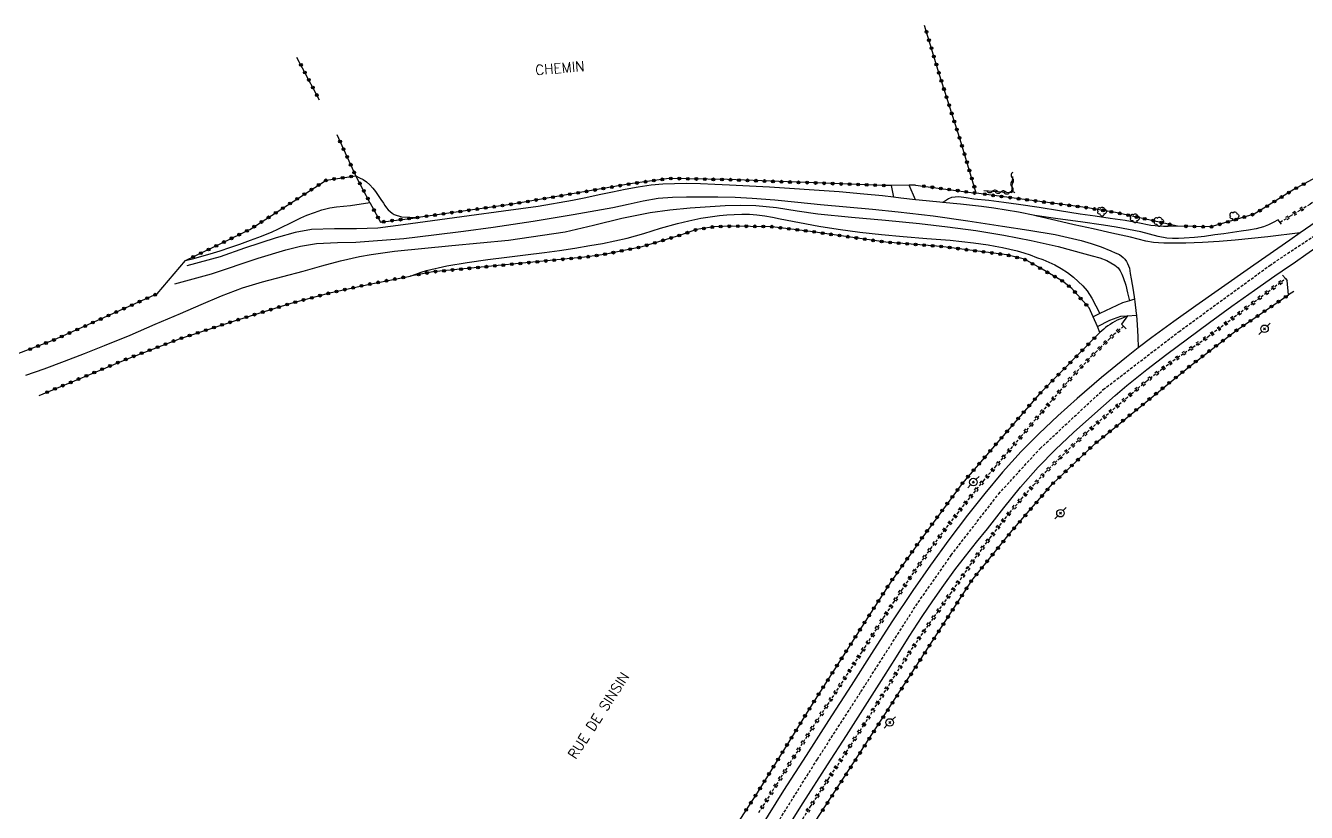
# Model space of a CAD drawing. Header units: millimetres. Extents: x 215000 to 216002, y 109000 to 110000.
# Drawn here: x 215558 to 215783.4, y 109308.3 to 109446.8 of the extents above; entities that cross this region are included whole.
import ezdxf

# ---------------------------------------------------------------- set-up
doc = ezdxf.new("R2010")
doc.units = ezdxf.units.MM
doc.linetypes.add('DASHED', pattern=[0.75, 0.5, -0.25])
doc.layers.get('0').update_dxf_attribs({"linetype": 'CONTINUOUS'})
for name, color, linetype in [('W0001', 6, 'DASHED'), ('W0008', 7, 'CONTINUOUS'), ('W0017', 7, 'CONTINUOUS'), ('W0071', 7, 'CONTINUOUS'), ('W0120', 7, 'CONTINUOUS'), ('W0211', 2, 'CONTINUOUS'), ('W0214', 2, 'CONTINUOUS'), ('W0220', 5, 'DASHED'), ('W0300', 7, 'CONTINUOUS'), ('W0310', 3, 'CONTINUOUS'), ('W0322', 7, 'CONTINUOUS'), ('W0323', 7, 'CONTINUOUS'), ('W0330', 7, 'CONTINUOUS'), ('W0473', 7, 'CONTINUOUS'), ('W0989', 7, 'CONTINUOUS')]:
    doc.layers.add(name, color=color, linetype=linetype)
doc.styles.get("Standard").update_dxf_attribs({"font": 'romans.shx', "width": 0.85})

# ---------------------------------------------------------------- blocks, each defined once
blk = doc.blocks.new('T473')
for p, q in [((-0.166667, 0.166667), (0.166667, -0.166667)), ((-0.166667, -0.166667), (0.166667, 0.166667)), ((0.500001, 0.500001), (1.000002, 1.000002)), ((-1.000002, -1.000002), (-0.500001, -0.500001))]:
    blk.add_line(p, q)
blk.add_ellipse((0, 0), major_axis=(0.471405, 0.471405), ratio=1, start_param=5.4977871438, end_param=11.780972451)
blk = doc.blocks.new('T300')
for p, q in [((-0.8, 0.51), (-0.86, 0.34)), ((-0.86, 0.34), (-0.86, 0.17)), ((-0.86, 0.17), (-0.74, 0.06)), ((-0.69, 0.63), (-0.8, 0.51)), ((-0.8, -0.06), (-0.74, 0.06)), ((-0.74, 0.06), (-0.69, 0.11)), ((-0.57, 0.69), (-0.69, 0.63)), ((-0.46, 0.69), (-0.57, 0.69)), ((-0.29, 0.63), (-0.46, 0.69)), ((-0.29, 0.63), (-0.17, 0.74)), ((-0.23, 0.57), (-0.29, 0.63)), ((-0.17, 0.74), (-0.06, 0.8)), ((-0.06, 0.8), (0.06, 0.8)), ((0.06, 0.8), (0.23, 0.74)), ((0.23, 0.74), (0.34, 0.63)), ((0.34, 0.63), (0.4, 0.51)), ((0.46, 0.46), (0.34, 0.46)), ((0.4, 0.51), (0.4, 0.46)), ((0.57, 0.4), (0.46, 0.46)), ((0.57, 0.4), (0.69, 0.29)), ((0.69, 0.29), (0.74, 0.17)), ((0.74, 0.06), (0.69, -0.17)), ((0.74, 0.17), (0.74, 0.06)), ((-0.8, -0.17), (-0.8, -0.06)), ((-0.8, -0.23), (-0.8, -0.17)), ((-0.74, -0.34), (-0.8, -0.23)), ((-0.69, -0.4), (-0.74, -0.34)), ((-0.51, -0.46), (-0.69, -0.4)), ((-0.4, -0.46), (-0.51, -0.46)), ((-0.4, -0.46), (-0.34, -0.46)), ((-0.34, -0.46), (-0.34, -0.4)), ((-0.34, -0.51), (-0.34, -0.46)), ((-0.29, -0.63), (-0.34, -0.51)), ((-0.17, -0.74), (-0.29, -0.63)), ((-0.06, -0.8), (-0.17, -0.74)), ((0.06, -0.8), (-0.06, -0.8)), ((0.17, -0.74), (0.06, -0.8)), ((0.23, -0.69), (0.17, -0.74)), ((0.29, -0.46), (0.23, -0.46)), ((0.29, -0.63), (0.23, -0.69)), ((0.46, -0.4), (0.29, -0.46)), ((0.34, -0.51), (0.29, -0.63)), ((0.34, -0.51), (0.34, -0.46)), ((0.57, -0.34), (0.46, -0.4)), ((0.63, -0.29), (0.57, -0.34)), ((0.69, -0.17), (0.63, -0.29))]:
    blk.add_line(p, q)
blk = doc.blocks.new('t220o')
at = {"color": 0, "linetype": 'Continuous'}
for p, q in [((-0.25, 0.25), (0.25, 0.25)), ((-0.25, -0.25), (0.25, -0.25))]:
    blk.add_line(p, q, dxfattribs=at)
blk = doc.blocks.new('t323o')
at = {"color": 0, "linetype": 'Continuous'}
for radius in [0.25, 0.15]:
    blk.add_circle((0, 0), radius, dxfattribs=at)
blk = doc.blocks.new('t310o')
at = {"color": 0, "linetype": 'Continuous'}
for centre, start, end in [((-0.5, 0.38), 216.8699, 323.1304), ((0.5, -0.37), 36.8699, 143.1303)]:
    blk.add_arc(centre, 0.625, start, end, dxfattribs=at)
blk = doc.blocks.new('t322o')
at = {"color": 0, "linetype": 'Continuous'}
for radius in [0.25, 0.15]:
    blk.add_circle((0, 0), radius, dxfattribs=at)

msp = doc.modelspace()

# ---------------------------------------------------------------- linework, layer by layer
at = {"layer": 'W0001'}
msp.add_lwpolyline([(215547.25, 109171), (215558.69, 109178.06), (215574.67, 109188.82), (215596.52, 109204.02), (215618.2, 109219.64), (215630.77, 109229.58), (215641.14, 109239.19), (215649.73, 109248.51), (215659.7, 109260.96), (215674.02, 109281.31), (215686.29, 109300.09), (215697.32, 109317.67), (215704.96, 109329.51), (215714.62, 109344.63), (215720.85, 109353.56), (215729.19, 109364.32), (215736.49, 109372.33), (215747.62, 109382.7), (215760.9, 109392.89), (215776.92, 109404.57), (215795.37, 109416.87)], dxfattribs=at)
at = {"layer": 'W0008'}
for points in [[(215786.76, 109413.39), (215782.28, 109410.3), (215780.43, 109409.03), (215774.13, 109404.63), (215767.85, 109400.21), (215763.92, 109397.46), (215760.01, 109394.71), (215756.16, 109391.88), (215753.79, 109390.04), (215751.68, 109388.41), (215747.3, 109384.82), (215743.01, 109381.12), (215739.64, 109378.1), (215736.34, 109375.01), (215733.15, 109371.8), (215729.89, 109368.18), (215726.77, 109364.43), (215723.73, 109360.61), (215720.43, 109356.26), (215717.24, 109351.83), (215714.12, 109347.35), (215710.43, 109341.83), (215706.85, 109336.24), (215703.27, 109330.64), (215699.29, 109324.49), (215695.32, 109318.33), (215691.36, 109312.16), (215687.27, 109305.67)], [(215690.57, 109303.23), (215694.83, 109309.97), (215699.1, 109316.7), (215702.41, 109321.84), (215705.73, 109326.98), (215709.03, 109332.13), (215711.25, 109335.69), (215713.47, 109339.26), (215715.76, 109342.78), (215717.63, 109345.54), (215719.55, 109348.28), (215721.51, 109350.98), (215723.39, 109353.42), (215725.3, 109355.83), (215727.23, 109358.22), (215730.14, 109361.89), (215733.08, 109365.53), (215736.17, 109369.04), (215739.22, 109372.14), (215742.4, 109375.13), (215745.63, 109378.06), (215747.66, 109379.87), (215749.7, 109381.66), (215751.77, 109383.41), (215755.27, 109386.22), (215758.83, 109388.95), (215762.42, 109391.64), (215766.32, 109394.54), (215770.26, 109397.39), (215774.21, 109400.21), (215777.81, 109402.73), (215779.1, 109403.62), (215781.43, 109405.22), (215783.27, 109406.48), (215785.05, 109407.69)]]:
    msp.add_lwpolyline(points, dxfattribs=at)
at = {"layer": 'W0017'}
for points in [[(215710.27, 109418.63), (215710.68, 109416.57)], [(215714.56, 109416.13), (215713.44, 109418.69)], [(215753.12, 109398.62), (215752.23, 109398.33), (215751.03, 109397.95), (215747.01, 109396.08), (215745.82, 109395.53)], [(215746.58, 109393.79), (215748.8, 109394.95), (215750.74, 109395.63), (215751.88, 109395.7), (215753.45, 109395.8)]]:
    msp.add_lwpolyline(points, dxfattribs=at)
at = {"layer": 'W0071'}
for points in [[(215782.28, 109410.3), (215780.38, 109410.06), (215778.47, 109409.83), (215776.57, 109409.6), (215773.72, 109409.3), (215770.86, 109409.03), (215768, 109408.8), (215765.08, 109408.61), (215762.15, 109408.48), (215759.22, 109408.46), (215758.29, 109408.48), (215757.37, 109408.51), (215756.45, 109408.58), (215755.1, 109408.83), (215753.77, 109409.18), (215752.43, 109409.52), (215749.13, 109410.26), (215745.82, 109410.99), (215742.51, 109411.71), (215739.25, 109412.48), (215735.98, 109413.26), (215735.56, 109413.35), (215732.7, 109413.94), (215730.53, 109414.3), (215728.36, 109414.62), (215726.17, 109414.91), (215722.52, 109415.34), (215719.32, 109415.65), (215718.87, 109415.69), (215715.21, 109416.06), (215714.56, 109416.13), (215711.98, 109416.42), (215710.68, 109416.57), (215708.74, 109416.79), (215705.51, 109417.12), (215701.14, 109417.5), (215696.77, 109417.82), (215692.4, 109418.12), (215688.87, 109418.34), (215685.35, 109418.53), (215681.82, 109418.7), (215679.28, 109418.82), (215676.73, 109418.93), (215674.19, 109418.96), (215672.14, 109418.93), (215670.09, 109418.85), (215668.05, 109418.69), (215665.77, 109418.35), (215663.5, 109417.91), (215661.23, 109417.44), (215658.89, 109416.96), (215656.55, 109416.45), (215654.21, 109415.97), (215648.17, 109414.95), (215642.1, 109414.09), (215636.03, 109413.27), (215632.15, 109412.74), (215628.28, 109412.22), (215624.4, 109411.71)], [(215624.55, 109409.28), (215629.79, 109409.95), (215635.02, 109410.61), (215640.24, 109411.32), (215647.29, 109412.37), (215654.33, 109413.51), (215661.34, 109414.78), (215663.99, 109415.35), (215666.64, 109415.95), (215669.3, 109416.39), (215671.79, 109416.58), (215674.29, 109416.65), (215676.79, 109416.66), (215679.8, 109416.64), (215682.82, 109416.55), (215685.83, 109416.4), (215689.85, 109416.1), (215693.86, 109415.7), (215697.87, 109415.29), (215702.42, 109414.89), (215706.98, 109414.48), (215711.53, 109414.01), (215717.67, 109413.27), (215723.8, 109412.43), (215729.91, 109411.49), (215734.55, 109410.79), (215739.18, 109410.03), (215743.73, 109408.94), (215745.5, 109408.41), (215747.25, 109407.82), (215748.96, 109407.13), (215749.73, 109406.8), (215750.5, 109406.46), (215751.15, 109405.98), (215751.44, 109405.65), (215751.69, 109405.28), (215751.91, 109404.9), (215752.22, 109404.05), (215752.38, 109403.13), (215752.52, 109402.22), (215752.89, 109400.2), (215753.12, 109398.62), (215753.19, 109398.17), (215753.43, 109396.13), (215753.45, 109395.8), (215753.59, 109394.11), (215753.69, 109392.07), (215753.79, 109390.04)], [(215624.4, 109411.71), (215619.96, 109411.1), (215616.18, 109411), (215612.33, 109411.01), (215608.28, 109410.9), (215605.39, 109410.35), (215602.08, 109409.43), (215596.49, 109407.59), (215592.19, 109406.1), (215586.36, 109404.47)], [(215616.11, 109408.66), (215624.55, 109409.28)], [(215584.21, 109401.3), (215590.67, 109403.07), (215598.92, 109405.83), (215603.75, 109407.33), (215606.36, 109407.97), (215609.16, 109408.43), (215612.87, 109408.61), (215616.11, 109408.66)]]:
    msp.add_lwpolyline(points, dxfattribs=at)
at = {"layer": 'W0120'}
for points in [[(215778.97, 109411.8), (215778.73, 109412.12), (215778.39, 109412.56)], [(215779.16, 109402.87), (215779.69, 109402.24), (215779.98, 109401.88)], [(215751.66, 109393.43), (215751.18, 109393.88), (215750.85, 109394.2)]]:
    msp.add_lwpolyline(points, dxfattribs=at)
at = {"layer": 'W0211'}
for points in [[(215760.69, 109411.49), (215759.87, 109411.45), (215759.05, 109411.41), (215758.24, 109411.4), (215755.98, 109411.61), (215753.73, 109412.03), (215751.49, 109412.45), (215748.84, 109412.84), (215746.18, 109413.21), (215743.53, 109413.6), (215739.93, 109414.17), (215736.33, 109414.75), (215732.73, 109415.28), (215730.11, 109415.63), (215727.48, 109415.96), (215724.85, 109416.22), (215723.52, 109416.43), (215722.18, 109416.62), (215720.92, 109416.49), (215720.38, 109416.26), (215719.85, 109415.95), (215719.32, 109415.65)], [(215586.12, 109405.41), (215587.57, 109405.8), (215589.01, 109406.19), (215590.45, 109406.6), (215592.19, 109407.15), (215593.93, 109407.72), (215595.65, 109408.32), (215597.57, 109408.99), (215599.47, 109409.7), (215601.35, 109410.48), (215602.33, 109410.94), (215603.31, 109411.42), (215604.29, 109411.9), (215605.35, 109412.41), (215606.41, 109412.92), (215607.49, 109413.38), (215608.8, 109413.9), (215610.12, 109414.36), (215611.48, 109414.71), (215612.68, 109414.89), (215613.91, 109414.99), (215615.14, 109415.09), (215618.56, 109415.63)], [(215625.67, 109402.7), (215626.62, 109403.02), (215627.57, 109403.35), (215628.52, 109403.65), (215632.08, 109404.49), (215635.7, 109405.07), (215639.34, 109405.58), (215642.64, 109406.02), (215645.95, 109406.4), (215649.26, 109406.82), (215651.94, 109407.2), (215654.61, 109407.59), (215657.28, 109408.04), (215659.47, 109408.44), (215661.65, 109408.87), (215663.82, 109409.35), (215666.78, 109410.18), (215669.71, 109411.11), (215672.67, 109411.94), (215674.71, 109412.42), (215676.77, 109412.86), (215678.83, 109413.2), (215680.11, 109413.35), (215681.4, 109413.46), (215682.68, 109413.53), (215684.01, 109413.57), (215685.35, 109413.56), (215686.68, 109413.48), (215688.05, 109413.3), (215689.41, 109413.04), (215690.77, 109412.77), (215694.18, 109412.14), (215697.58, 109411.49), (215700.99, 109410.92), (215704.79, 109410.42), (215708.61, 109410.01), (215712.43, 109409.63), (215716.56, 109409.29), (215720.69, 109408.99), (215724.81, 109408.54), (215726.07, 109408.36), (215727.34, 109408.16), (215728.6, 109407.94), (215729.9, 109407.7), (215731.2, 109407.44), (215732.48, 109407.13), (215733.63, 109406.78), (215734.76, 109406.4), (215735.88, 109405.98), (215736.96, 109405.58), (215738.03, 109405.16), (215739.07, 109404.67), (215740.22, 109404.03), (215741.33, 109403.31), (215742.38, 109402.51), (215743.23, 109401.76), (215744.04, 109400.95), (215744.77, 109400.1), (215745.6, 109398.82), (215746.3, 109397.45), (215747.01, 109396.08)], [(215780.23, 109399.37), (215779.98, 109401.88)], [(215751.88, 109395.7), (215750.98, 109395.3), (215750.08, 109394.91), (215749.22, 109394.45), (215748.82, 109394.19), (215748.43, 109393.92), (215748.04, 109393.63), (215747.7, 109393.35), (215747.37, 109393.05), (215747.04, 109392.75)]]:
    msp.add_lwpolyline(points, dxfattribs=at)
at = {"layer": 'W0214'}
for points in [[(215616.08, 109420.32), (215616.73, 109419.99), (215617.38, 109419.66), (215617.99, 109419.27), (215618.55, 109418.76), (215619.06, 109418.17), (215619.54, 109417.57), (215620.03, 109416.89), (215620.48, 109416.19), (215620.95, 109415.49), (215621.21, 109415.1), (215621.48, 109414.72), (215621.78, 109414.36), (215622.11, 109414.05), (215622.45, 109413.76), (215622.82, 109413.51), (215624.12, 109413.1), (215625.59, 109413.05), (215627.05, 109413.01)], [(215622.91, 109407.05), (215632.95, 109408.04), (215642.98, 109409.03), (215652.93, 109410.5), (215657.91, 109411.62), (215662.87, 109412.87), (215667.87, 109413.88), (215671.37, 109414.35), (215674.9, 109414.7), (215678.43, 109414.95), (215681.11, 109415.08), (215683.79, 109415.15), (215686.47, 109415.1), (215690.11, 109414.74), (215693.73, 109414.17), (215697.36, 109413.64), (215703.32, 109413.04), (215709.29, 109412.54), (215715.26, 109411.95), (215720.22, 109411.36), (215725.18, 109410.7), (215730.12, 109409.9), (215734.91, 109408.96), (215739.68, 109407.89), (215744.39, 109406.61), (215745.69, 109406.26), (215746.99, 109405.9), (215748.22, 109405.4), (215748.94, 109405.04), (215749.63, 109404.63), (215750.22, 109404.12), (215750.58, 109403.6), (215750.87, 109403.01), (215751.14, 109402.42), (215751.59, 109401.09), (215751.91, 109399.71), (215752.23, 109398.33)], [(215778.39, 109412.56), (215777.54, 109412.14), (215776.68, 109411.71), (215775.8, 109411.35), (215774.52, 109411), (215773.2, 109410.77), (215771.88, 109410.57), (215770.35, 109410.33), (215768.81, 109410.12), (215767.27, 109409.93), (215765.46, 109409.68), (215763.66, 109409.46), (215761.85, 109409.34), (215760.84, 109409.31), (215759.83, 109409.32), (215758.83, 109409.38), (215757.29, 109409.66), (215755.77, 109410.08), (215754.24, 109410.48), (215752.06, 109410.9), (215749.87, 109411.27), (215747.67, 109411.63), (215743.64, 109412.24), (215739.6, 109412.79), (215735.56, 109413.35)], [(215558, 109385.27), (215561.23, 109386.39), (215564.8, 109387.71), (215568.35, 109389.06), (215571.88, 109390.45), (215576.35, 109392.29), (215580.78, 109394.2), (215585.23, 109396.09), (215588.85, 109397.66), (215592.47, 109399.21), (215596.15, 109400.61), (215599.66, 109401.69), (215603.22, 109402.64), (215606.79, 109403.56), (215610.1, 109404.48), (215613.41, 109405.38), (215616.75, 109406.13), (215618.8, 109406.47), (215620.86, 109406.76), (215622.91, 109407.05)], [(215751.88, 109395.7), (215750.85, 109394.2)]]:
    msp.add_lwpolyline(points, dxfattribs=at)
at = {"layer": 'W0220'}
for points in [[(215791.17, 109419.92), (215788.77, 109418.38), (215786.37, 109416.83), (215783.96, 109415.31), (215782.22, 109414.24), (215780.47, 109413.18), (215778.73, 109412.12)], [(215693.52, 109305.26), (215696.12, 109309.33), (215699.23, 109314.12), (215702.37, 109318.89), (215705.49, 109323.68), (215708.28, 109328.11), (215711.04, 109332.56), (215713.89, 109336.96), (215716.13, 109340.25), (215718.43, 109343.51), (215720.72, 109346.77), (215722.47, 109349.29), (215724.22, 109351.81), (215726, 109354.3), (215727.68, 109356.57), (215729.39, 109358.82), (215731.15, 109361.03), (215733.22, 109363.48), (215735.35, 109365.88), (215737.54, 109368.23), (215739.9, 109370.61), (215742.32, 109372.94), (215744.79, 109375.22), (215746.45, 109376.72), (215748.14, 109378.19), (215749.84, 109379.65), (215752.54, 109381.96), (215755.27, 109384.24), (215758.06, 109386.44), (215760.69, 109388.34), (215763.36, 109390.17), (215766.02, 109392.02), (215768.35, 109393.75), (215770.67, 109395.49), (215772.98, 109397.24), (215779.69, 109402.24)], [(215751.18, 109393.88), (215750.37, 109393.16), (215749.56, 109392.45), (215748.76, 109391.72), (215747.93, 109390.91), (215747.11, 109390.1), (215746.29, 109389.27), (215745.05, 109388.04), (215743.83, 109386.8), (215742.63, 109385.54), (215741.24, 109383.98), (215739.89, 109382.38), (215738.54, 109380.79), (215736.71, 109378.66), (215734.9, 109376.52), (215733.08, 109374.39), (215730.9, 109371.84), (215728.72, 109369.28), (215726.57, 109366.71), (215725.07, 109364.88), (215723.59, 109363.05), (215722.13, 109361.21), (215719.73, 109358.1), (215717.38, 109354.95), (215715.08, 109351.76), (215713.64, 109349.67), (215712.22, 109347.57), (215710.82, 109345.46), (215708.9, 109342.51), (215707.02, 109339.54), (215705.12, 109336.57), (215702.17, 109332.03), (215699.21, 109327.49), (215696.27, 109322.94), (215693.12, 109318.01), (215690, 109313.06), (215686.88, 109308.11)]]:
    msp.add_lwpolyline(points, dxfattribs=at)
at = {"layer": 'W0310'}
msp.add_lwpolyline([(215731.64, 109420.19), (215731.47, 109417.32), (215726.6, 109417.7)], dxfattribs=at)
at = {"layer": 'W0322'}
for points in [[(215798.22, 109426.9), (215793.74, 109424.71), (215789.33, 109422.36), (215781.14, 109417.92), (215774.2, 109413.6), (215766.54, 109411.34), (215760.69, 109411.49)], [(215618.56, 109415.63), (215620.41, 109412.19), (215627.05, 109413.01)], [(215560.37, 109381.67), (215575.9, 109388.15), (215585.06, 109391.65), (215594.58, 109394.76), (215604.71, 109397.9), (215611.75, 109399.78), (215618.77, 109401.34), (215625.67, 109402.7)], [(215663.77, 109257.84), (215668.36, 109263.73), (215674.6, 109272.27), (215681, 109282.22), (215691.94, 109299.01), (215702.93, 109315.84), (215713.96, 109332.86), (215724.47, 109349.14), (215731.61, 109357.91), (215738.68, 109366.12), (215746.14, 109373.19), (215762.78, 109386.8), (215770.99, 109393.1), (215780.23, 109399.37)], [(215747.04, 109392.75), (215736.41, 109381.98), (215728.15, 109372.42), (215722.79, 109366.18), (215715.84, 109356.79), (215710.35, 109349.08), (215706.66, 109343.36), (215696.41, 109327.32), (215686.74, 109311.75), (215680.06, 109301.54), (215676.79, 109296.53), (215669.34, 109284.79)]]:
    msp.add_lwpolyline(points, dxfattribs=at)
at = {"layer": 'W0323'}
for points in [[(215714.57, 109418.71), (215725.28, 109417.28), (215722.41, 109426.74), (215718.74, 109438.27), (215716.17, 109446.77)], [(215609.7, 109433.66), (215605.71, 109441.17)], [(215586.12, 109405.41), (215597.43, 109410.88), (215610.89, 109419.58), (215616.08, 109420.32), (215612.77, 109427.53)], [(215618.56, 109415.63), (215616.08, 109420.32)], [(215709.24, 109418.62), (215692.06, 109419.25), (215681.49, 109419.66), (215671.18, 109419.88), (215664.34, 109418.9), (215643.31, 109415.31), (215627.05, 109413.01)], [(215760.69, 109411.49), (215749.79, 109413.88), (215744.48, 109414.75), (215725.28, 109417.28)], [(215745.15, 109397.07), (215742.08, 109400.5), (215740.46, 109401.79), (215736.57, 109404.05), (215733.73, 109405.64), (215730.65, 109406.42), (215719.05, 109407.9), (215709.37, 109408.65), (215696.07, 109410.55), (215689.34, 109411.37), (215685.55, 109411.44), (215682.41, 109411.47), (215679.09, 109411.36), (215676.02, 109410.86), (215673.06, 109409.85), (215666.41, 109407.83), (215659.87, 109406.51), (215656.3, 109406), (215629.63, 109403.42), (215625.67, 109402.7)], [(215581.15, 109399.59), (215562.9, 109391.42), (215555.97, 109388.75)], [(215781.15, 109400), (215780.23, 109399.37)]]:
    msp.add_lwpolyline(points, dxfattribs=at)
at = {"layer": 'W0330'}
for points in [[(215714.57, 109418.71), (215713.44, 109418.69), (215710.27, 109418.63), (215709.24, 109418.62)], [(215581.15, 109399.59), (215586.12, 109405.41)], [(215747.04, 109392.75), (215746.58, 109393.79), (215745.82, 109395.53), (215745.15, 109397.07)]]:
    msp.add_lwpolyline(points, dxfattribs=at)

# ---------------------------------------------------------------- block references
at = {"layer": 'W0220'}
for p, rotation in [((215781.29, 109413.68), 211.2234904892313), ((215782.57, 109414.46), 211.5891264359213), ((215780.01, 109412.9), 211.2234904892313), ((215777.6, 109400.68), 36.71913766006764), ((215778.8, 109401.58), 36.71913766006764), ((215773.99, 109397.99), 36.71913766006764), ((215775.19, 109398.89), 36.71913766006764), ((215776.39, 109399.78), 36.71913766006764), ((215771.59, 109396.19), 37.00412578202427), ((215772.79, 109397.09), 37.00412578202427), ((215767.99, 109393.48), 36.45128415279255), ((215769.19, 109394.38), 36.98835877169505), ((215770.39, 109395.28), 36.98835877169505), ((215748.03, 109391.02), 223.915114910439), ((215749.12, 109392.05), 222.3770272609453), ((215750.24, 109393.05), 221.4446624893705), ((215764.34, 109390.85), 34.99057073650405), ((215765.57, 109391.71), 34.99057073650405), ((215766.79, 109392.59), 36.45128415279255), ((215745.91, 109388.9), 224.953569070348), ((215746.97, 109389.96), 225.2098737118659), ((215761.87, 109389.15), 34.38188154551634), ((215763.11, 109389.99), 34.38188154551634), ((215743.8, 109386.77), 226.4402230801245), ((215744.85, 109387.83), 225.3250130915883), ((215758.2, 109386.54), 35.79698881661611), ((215759.42, 109387.42), 35.79698881661611), ((215760.64, 109388.3), 35.79698881661611), ((215741.76, 109384.56), 228.3573491017738), ((215742.76, 109385.68), 226.4402230801245), ((215755.84, 109384.69), 38.25953228679595), ((215757.02, 109385.62), 38.25953228679595), ((215739.81, 109382.29), 229.773298825799), ((215740.78, 109383.43), 229.6992101408979), ((215752.38, 109381.82), 40.53142177788526), ((215753.53, 109382.79), 39.83443857874182), ((215754.68, 109383.75), 39.83443857874182), ((215737.87, 109380), 229.44306050695), ((215738.84, 109381.14), 229.773298825799), ((215750.1, 109379.87), 40.53142177788526), ((215751.24, 109380.85), 40.53142177788526), ((215735.92, 109377.72), 229.545094067599), ((215736.89, 109378.86), 229.44306050695), ((215747.82, 109377.92), 41.16427779613829), ((215748.96, 109378.9), 40.70949398364795), ((215733.97, 109375.44), 229.5894909214788), ((215734.94, 109376.58), 229.545094067599), ((215745.58, 109375.93), 41.88641006670672), ((215746.69, 109376.93), 41.16427779613829), ((215732.02, 109373.15), 229.4801255210418), ((215733, 109374.3), 229.4801255210418), ((215742.26, 109372.88), 43.87811613052806), ((215743.36, 109373.9), 42.7788487076682), ((215744.46, 109374.92), 42.7788487076682), ((215730.08, 109370.87), 229.5282289377261), ((215731.05, 109372.01), 229.4801255210418), ((215740.1, 109370.81), 43.87811613052806), ((215741.18, 109371.84), 43.87811613052806), ((215728.14, 109368.59), 230.0983024707547), ((215729.1, 109369.73), 229.5282289377261), ((215737.99, 109368.68), 45.37431905062217), ((215739.04, 109369.74), 45.37431905062217), ((215726.22, 109366.28), 230.6832198197636), ((215727.17, 109367.44), 230.0983024707547), ((215735.93, 109366.49), 46.97058161715831), ((215736.95, 109367.59), 46.97058161715831), ((215724.32, 109363.95), 231.0629991372055), ((215725.26, 109365.12), 230.6832198197636), ((215733.92, 109364.27), 48.39609768646879), ((215734.92, 109365.39), 48.39609768646879), ((215722.45, 109361.61), 231.6174211000408), ((215723.38, 109362.79), 231.6174211000408), ((215731.97, 109361.99), 49.86745917649608), ((215732.93, 109363.14), 49.86745917649608), ((215721.53, 109360.43), 232.3335684316415), ((215730.07, 109359.67), 51.42894862221711), ((215731, 109360.84), 51.42894862221711), ((215719.69, 109358.05), 233.2467645081198), ((215720.61, 109359.24), 232.3335684316415), ((215728.23, 109357.29), 52.7083403609577), ((215729.14, 109358.49), 52.7083403609577), ((215717.9, 109355.65), 233.2467645081198), ((215718.8, 109356.85), 233.2467645081198), ((215726.44, 109354.89), 53.50736307982733), ((215727.33, 109356.1), 53.50736307982733), ((215716.14, 109353.22), 234.2944192408092), ((215717.01, 109354.44), 234.2944192408092), ((215725.56, 109353.68), 54.3971541520301), ((215714.4, 109350.77), 235.3262761323596), ((215715.26, 109352), 234.2944192408092), ((215723.82, 109351.23), 55.23751058013406), ((215724.68, 109352.46), 54.3971541520301), ((215712.71, 109348.29), 236.003105549569), ((215713.55, 109349.54), 236.003105549569), ((215722.11, 109348.77), 55.2788544886337), ((215722.96, 109350), 55.23751058013406), ((215711.05, 109345.8), 236.4101217129664), ((215711.88, 109347.05), 236.4101217129664), ((215720.39, 109346.3), 54.82180599599214), ((215721.25, 109347.53), 55.2788544886337), ((215710.23, 109344.54), 236.9877434999817), ((215718.67, 109343.85), 54.82180599599214), ((215719.53, 109345.08), 54.82180599599214), ((215708.6, 109342.02), 237.5388017402701), ((215709.41, 109343.29), 236.9877434999817), ((215716.94, 109341.4), 54.87364887627836), ((215717.8, 109342.62), 54.87364887627836), ((215706.99, 109339.49), 237.4575925111429), ((215707.79, 109340.76), 237.5388017402701), ((215716.08, 109340.17), 55.63152978994828), ((215705.37, 109336.96), 237.4575925111429), ((215706.18, 109338.23), 237.4575925111429), ((215714.38, 109337.69), 55.63152978994828), ((215715.23, 109338.93), 55.63152978994828), ((215704.56, 109335.7), 237.0138124486539), ((215712.74, 109335.19), 57.13796248277465), ((215713.55, 109336.45), 57.13796248277465), ((215702.93, 109333.19), 237.0138124486539), ((215703.74, 109334.45), 237.0138124486539), ((215711.11, 109332.67), 57.13796248277465), ((215711.92, 109333.93), 57.13796248277465), ((215701.29, 109330.67), 236.867095692512), ((215702.11, 109331.93), 236.867095692512), ((215709.52, 109330.12), 58.13251668877616), ((215710.32, 109331.39), 58.13251668877616), ((215699.65, 109328.16), 236.867095692512), ((215700.47, 109329.42), 236.867095692512), ((215708.73, 109328.85), 58.13251668877616), ((215698.02, 109325.64), 237.0900571487213), ((215698.83, 109326.9), 237.0900571487213), ((215707.14, 109326.3), 57.84744039974907), ((215707.94, 109327.57), 57.84744039974907), ((215697.2, 109324.39), 237.0900571487213), ((215705.54, 109323.76), 57.84744039974907), ((215706.34, 109325.03), 57.84744039974907), ((215695.58, 109321.86), 237.4942568906765), ((215696.39, 109323.13), 237.0900571487213), ((215703.91, 109321.25), 56.95258421873599), ((215704.73, 109322.51), 56.95258421873599), ((215693.97, 109319.33), 237.4942568906765), ((215694.77, 109320.6), 237.4942568906765), ((215702.27, 109318.73), 56.66877400041179), ((215703.09, 109319.99), 56.95258421873599), ((215692.36, 109316.8), 237.7278418640767), ((215693.16, 109318.07), 237.4942568906765), ((215701.45, 109317.48), 56.66877400041179), ((215690.76, 109314.26), 237.7278418640767), ((215691.56, 109315.53), 237.7278418640767), ((215699.8, 109314.97), 56.66877400041179), ((215700.62, 109316.23), 56.66877400041179), ((215689.96, 109312.99), 237.73612261148), ((215698.16, 109312.46), 56.95258421849129), ((215698.98, 109313.72), 56.95258421849129), ((215688.36, 109310.46), 237.73612261148), ((215689.16, 109311.73), 237.73612261148), ((215696.52, 109309.95), 56.95258421849129), ((215697.34, 109311.21), 56.95258421849129), ((215687.56, 109309.19), 237.73612261148), ((215695.71, 109308.69), 57.47510971237354)]:
    msp.add_blockref('t220o', p, dxfattribs=dict(at, rotation=rotation))
at = {"layer": 'W0300', "rotation": 359.9999899820874}
for p in [(215747.44, 109414.02), (215770.74, 109413.2), (215753.22, 109412.85), (215757.46, 109412.24)]:
    msp.add_blockref('T300', p, dxfattribs=at)
at = {"layer": 'W0310'}
for p, rotation in [((215731.62, 109419.93), 266.7670629276691), ((215731.54, 109418.43), 266.7670629276691), ((215728.1, 109417.59), 175.470018646609), ((215729.59, 109417.47), 175.470018646609), ((215731.09, 109417.35), 175.470018646609)]:
    msp.add_blockref('t310o', p, dxfattribs=dict(at, rotation=rotation))
at = {"layer": 'W0322'}
for p, rotation in [((215781.57, 109418.15), 208.4764938106517), ((215782.89, 109418.86), 208.4764938106517), ((215777.73, 109415.8), 211.9042879807519), ((215779.01, 109416.59), 211.9042879807519), ((215780.28, 109417.38), 211.9042879807519), ((215619.27, 109414.31), 298.1518224214387), ((215773.88, 109413.5), 196.44094336775), ((215775.19, 109414.21), 211.9042879807519), ((215776.46, 109415), 211.9042879807519), ((215619.98, 109412.99), 298.1518224214387), ((215620.99, 109412.26), 7.020946581713019), ((215622.48, 109412.44), 7.020946581713019), ((215623.97, 109412.63), 7.020946581713019), ((215625.46, 109412.81), 7.020946581713019), ((215626.95, 109412.99), 7.020946581713019), ((215762.19, 109411.45), 178.4827802578833), ((215763.69, 109411.41), 178.4827802578833), ((215765.19, 109411.37), 178.4827802578833), ((215766.68, 109411.38), 196.44094336775), ((215768.12, 109411.8), 196.44094336775), ((215769.56, 109412.23), 196.44094336775), ((215771, 109412.65), 196.44094336775), ((215772.44, 109413.08), 196.44094336775), ((215622.96, 109402.17), 11.18844846783706), ((215624.43, 109402.46), 11.18844846783706), ((215612.69, 109399.98), 12.53658518214527), ((215614.15, 109400.31), 12.53658518214527), ((215615.61, 109400.64), 12.53658518214527), ((215617.08, 109400.96), 12.53658518214527), ((215618.54, 109401.29), 12.53658518214527), ((215620.01, 109401.58), 11.18844846783706), ((215621.48, 109401.87), 11.18844846783706), ((215603.99, 109397.68), 17.23184935749518), ((215605.43, 109398.1), 14.88482413674534), ((215606.88, 109398.48), 14.88482413674534), ((215608.33, 109398.87), 14.88482413674534), ((215609.78, 109399.25), 14.88482413674534), ((215611.23, 109399.64), 14.88482413674534), ((215778.48, 109398.19), 34.15271718889824), ((215779.73, 109399.03), 34.15271718889824), ((215596.82, 109395.46), 17.23184935749518), ((215598.26, 109395.9), 17.23184935749518), ((215599.69, 109396.35), 17.23184935749518), ((215601.12, 109396.79), 17.23184935749518), ((215602.55, 109397.24), 17.23184935749518), ((215774.76, 109395.66), 34.15271718889824), ((215776, 109396.5), 34.15271718889824), ((215777.24, 109397.34), 34.15271718889824), ((215589.68, 109393.16), 18.09309909492965), ((215591.11, 109393.63), 18.09309909492965), ((215592.54, 109394.1), 18.09309909492965), ((215593.96, 109394.56), 18.09309909492965), ((215595.39, 109395.01), 17.23184935749518), ((215771.04, 109393.13), 34.15271718889824), ((215772.28, 109393.98), 34.15271718889824), ((215773.52, 109394.82), 34.15271718889824), ((215584, 109391.25), 20.89786471256146), ((215585.41, 109391.77), 18.09309909492965), ((215586.83, 109392.23), 18.09309909492965), ((215588.26, 109392.7), 18.09309909492965), ((215746.06, 109391.76), 225.3962078404738), ((215768.65, 109391.31), 37.48789855641597), ((215769.84, 109392.22), 37.48789855641597), ((215578.39, 109389.11), 20.89786471256146), ((215579.8, 109389.64), 20.89786471256146), ((215581.2, 109390.18), 20.89786471256146), ((215582.6, 109390.71), 20.89786471256146), ((215742.9, 109388.55), 225.3962078404738), ((215743.95, 109389.62), 225.3962078404738), ((215745, 109390.69), 225.3962078404738), ((215765.08, 109388.57), 37.48789855641597), ((215766.27, 109389.49), 37.48789855641597), ((215767.46, 109390.4), 37.48789855641597), ((215572.83, 109386.87), 22.64921702535727), ((215574.21, 109387.45), 22.64921702535727), ((215575.59, 109388.03), 22.64921702535727), ((215576.99, 109388.57), 20.89786471256146), ((215740.79, 109386.42), 225.3962078404738), ((215741.84, 109387.49), 225.3962078404738), ((215762.71, 109386.74), 39.29315629184446), ((215763.89, 109387.66), 37.48789855641597), ((215567.29, 109384.56), 22.64921702535727), ((215568.67, 109385.14), 22.64921702535727), ((215570.06, 109385.72), 22.64921702535727), ((215571.44, 109386.3), 22.64921702535727), ((215738.68, 109384.28), 225.3962078404738), ((215739.74, 109385.35), 225.3962078404738), ((215760.38, 109384.84), 39.29315629184446), ((215761.54, 109385.79), 39.29315629184446), ((215561.75, 109382.25), 22.64921702535727), ((215563.14, 109382.83), 22.64921702535727), ((215564.52, 109383.41), 22.64921702535727), ((215565.9, 109383.98), 22.64921702535727), ((215736.58, 109382.15), 225.3962078404738), ((215737.63, 109383.21), 225.3962078404738), ((215756.9, 109381.99), 39.29315629184446), ((215758.06, 109382.94), 39.29315629184446), ((215759.22, 109383.89), 39.29315629184446), ((215734.6, 109379.89), 229.1491690007018), ((215735.58, 109381.02), 229.1491690007018), ((215754.58, 109380.09), 39.29315629184446), ((215755.74, 109381.04), 39.29315629184446), ((215732.64, 109377.62), 229.1491690007018), ((215733.62, 109378.75), 229.1491690007018), ((215752.26, 109378.19), 39.29315629184446), ((215753.42, 109379.14), 39.29315629184446), ((215730.68, 109375.35), 229.1491690007018), ((215731.66, 109376.48), 229.1491690007018), ((215748.77, 109375.35), 39.29315629184446), ((215749.94, 109376.3), 39.29315629184446), ((215751.1, 109377.25), 39.29315629184446), ((215728.72, 109373.08), 229.1491690007018), ((215729.7, 109374.21), 229.1491690007018), ((215746.45, 109373.45), 39.29315629184446), ((215747.61, 109374.4), 39.29315629184446), ((215726.76, 109370.8), 229.4055017385269), ((215727.74, 109371.94), 229.4055017385269), ((215744.26, 109371.4), 43.44992442933378), ((215745.34, 109372.44), 43.44992442933378), ((215724.81, 109368.53), 229.4055017385269), ((215725.78, 109369.67), 229.4055017385269), ((215740.99, 109368.31), 43.44992442933378), ((215742.08, 109369.34), 43.44992442933378), ((215743.17, 109370.37), 43.44992442933378), ((215722.86, 109366.25), 229.4055017385269), ((215723.83, 109367.39), 229.4055017385269), ((215738.81, 109366.25), 43.44992442933378), ((215739.9, 109367.28), 43.44992442933378), ((215721.06, 109363.84), 233.4549349223255), ((215721.96, 109365.05), 233.4549349223255), ((215736.84, 109363.99), 49.29829224438113), ((215737.82, 109365.12), 49.29829224438113), ((215720.17, 109362.64), 233.4549349223255), ((215734.88, 109361.71), 49.29829224438113), ((215735.86, 109362.85), 49.29829224438113), ((215718.39, 109360.23), 233.4549349223255), ((215719.28, 109361.43), 233.4549349223255), ((215732.93, 109359.44), 49.29829224438113), ((215733.91, 109360.57), 49.29829224438113), ((215716.6, 109357.82), 233.4549349223255), ((215717.49, 109359.02), 233.4549349223255), ((215730.99, 109357.15), 50.81717754449914), ((215731.95, 109358.3), 49.29829224438113), ((215714.84, 109355.39), 234.5312363159893), ((215715.71, 109356.61), 234.5312363159893), ((215729.1, 109354.82), 50.81717754449914), ((215730.04, 109355.98), 50.81717754449914), ((215713.1, 109352.94), 234.5312363159893), ((215713.97, 109354.17), 234.5312363159893), ((215727.2, 109352.49), 50.81717754449914), ((215728.15, 109353.66), 50.81717754449914), ((215711.36, 109350.5), 234.5312363159893), ((215712.23, 109351.72), 234.5312363159893), ((215726.25, 109351.33), 50.81717754449914), ((215709.66, 109348.02), 237.1970099956231), ((215710.49, 109349.28), 234.5312363159893), ((215724.37, 109348.99), 57.15447011902248), ((215725.31, 109350.17), 50.81717754449914), ((215708.85, 109346.76), 237.1970099956231), ((215722.75, 109346.47), 57.15447011902248), ((215723.56, 109347.73), 57.15447011902248), ((215707.23, 109344.24), 237.1970099956231), ((215708.04, 109345.5), 237.1970099956231), ((215721.12, 109343.95), 57.15447011902248), ((215721.93, 109345.21), 57.15447011902248), ((215705.61, 109341.72), 237.420726994365), ((215706.42, 109342.98), 237.420726994365), ((215719.49, 109341.43), 57.15447011902248), ((215720.31, 109342.69), 57.15447011902248), ((215703.99, 109339.19), 237.420726994365), ((215704.8, 109340.45), 237.420726994365), ((215718.68, 109340.17), 57.15447011902248), ((215703.19, 109337.92), 237.420726994365), ((215717.05, 109337.65), 57.15447011902248), ((215717.87, 109338.91), 57.15447011902248), ((215701.57, 109335.4), 237.420726994365), ((215702.38, 109336.66), 237.420726994365), ((215715.42, 109335.13), 57.15447011902248), ((215716.24, 109336.39), 57.15447011902248), ((215699.95, 109332.87), 237.420726994365), ((215700.76, 109334.13), 237.420726994365), ((215713.8, 109332.61), 57.07773739650827), ((215714.61, 109333.87), 57.15447011902248), ((215698.34, 109330.34), 237.420726994365), ((215699.15, 109331.6), 237.420726994365), ((215712.17, 109330.09), 57.07773739650827), ((215712.98, 109331.35), 57.07773739650827), ((215696.72, 109327.81), 237.420726994365), ((215697.53, 109329.08), 237.420726994365), ((215711.35, 109328.83), 57.07773739650827), ((215695.93, 109326.54), 238.1629374254), ((215709.72, 109326.32), 57.07773739650827), ((215710.54, 109327.58), 57.07773739650827), ((215694.34, 109323.99), 238.1629374254), ((215695.13, 109325.27), 238.1629374254), ((215708.09, 109323.8), 57.07773739650827), ((215708.91, 109325.06), 57.07773739650827), ((215692.76, 109321.45), 238.1629374254), ((215693.55, 109322.72), 238.1629374254), ((215706.46, 109321.28), 57.07773739650827), ((215707.27, 109322.54), 57.07773739650827), ((215691.18, 109318.9), 238.1629374254), ((215691.97, 109320.17), 238.1629374254), ((215704.83, 109318.76), 57.07773739650827), ((215705.64, 109320.02), 57.07773739650827), ((215690.39, 109317.62), 238.1629374254), ((215704.01, 109317.5), 57.07773739650827), ((215688.8, 109315.07), 238.1629374254), ((215689.6, 109316.35), 238.1629374254), ((215702.38, 109314.99), 56.83965784150767), ((215703.2, 109316.24), 57.07773739650827), ((215687.22, 109312.53), 238.1629374254), ((215688.01, 109313.8), 238.1629374254), ((215700.74, 109312.48), 56.83965784150767), ((215701.56, 109313.73), 56.83965784150767), ((215685.6, 109310), 236.7735710596142), ((215686.42, 109311.26), 236.7735710596142), ((215699.1, 109309.96), 56.83965784150767), ((215699.92, 109311.22), 56.83965784150767), ((215684.77, 109308.75), 236.7735710596142), ((215698.28, 109308.71), 56.83965784150767)]:
    msp.add_blockref('t322o', p, dxfattribs=dict(at, rotation=rotation))
at = {"layer": 'W0323'}
for p, rotation in [((215716.51, 109445.65), 106.8591998780615), ((215716.94, 109444.21), 106.8591998780615), ((215717.38, 109442.78), 106.8591998780615), ((215717.81, 109441.34), 106.8591998780615), ((215606.42, 109439.85), 117.9209929931918), ((215607.12, 109438.52), 117.9209929931918), ((215718.25, 109439.91), 106.8591998780615), ((215718.68, 109438.47), 106.8591998780615), ((215607.82, 109437.2), 117.9209929931918), ((215719.13, 109437.04), 107.6263323372146), ((215608.52, 109435.87), 117.9209929931918), ((215609.23, 109434.55), 117.9209929931918), ((215719.59, 109435.61), 107.6263323372146), ((215720.04, 109434.18), 107.6263323372146), ((215720.5, 109432.75), 107.6263323372146), ((215720.95, 109431.32), 107.6263323372146), ((215721.4, 109429.89), 107.6263323372146), ((215721.86, 109428.46), 107.6263323372146), ((215722.31, 109427.03), 107.6263323372146), ((215613.3, 109426.38), 114.6883907465712), ((215613.92, 109425.01), 114.6883907465712), ((215722.75, 109425.6), 106.9036351006917), ((215614.55, 109423.65), 114.6883907465712), ((215723.19, 109424.16), 106.9036351006917), ((215723.63, 109422.73), 106.9036351006917), ((215615.18, 109422.29), 114.6883907465712), ((215615.25, 109420.2), 8.109993688035125), ((215615.8, 109420.93), 114.6883907465712), ((215724.06, 109421.29), 106.9036351006917), ((215608.29, 109417.9), 32.85246960370487), ((215609.55, 109418.72), 32.85246960370487), ((215610.81, 109419.53), 32.85246960370487), ((215612.28, 109419.78), 8.109993688035125), ((215613.77, 109419.99), 8.109993688035125), ((215616.78, 109419), 117.9085054975406), ((215659.65, 109418.1), 189.6918855280014), ((215661.13, 109418.35), 189.6918855280014), ((215662.61, 109418.6), 189.6918855280014), ((215664.09, 109418.85), 189.6918855280014), ((215665.57, 109419.07), 188.1570849465467), ((215667.05, 109419.29), 188.1570849465467), ((215668.54, 109419.5), 188.1570849465467), ((215670.02, 109419.71), 188.1570849465467), ((215671.51, 109419.87), 178.8053533076441), ((215673.01, 109419.84), 178.8053533076441), ((215674.51, 109419.81), 178.8053533076441), ((215676.01, 109419.78), 178.8053533076441), ((215677.51, 109419.75), 178.8053533076441), ((215679.01, 109419.71), 178.8053533076441), ((215680.51, 109419.68), 178.8053533076441), ((215682.01, 109419.64), 177.7784561988182), ((215683.51, 109419.58), 177.7784561988182), ((215685.01, 109419.53), 177.7784561988182), ((215686.51, 109419.47), 177.7784561988182), ((215688, 109419.41), 177.7784561988182), ((215689.5, 109419.35), 177.7784561988182), ((215691, 109419.29), 177.7784561988182), ((215692.5, 109419.24), 177.8839592184725), ((215694, 109419.18), 177.8839592184725), ((215695.5, 109419.13), 177.8839592184725), ((215697, 109419.07), 177.8839592184725), ((215698.5, 109419.02), 177.8839592184725), ((215700, 109418.96), 177.8839592184725), ((215701.5, 109418.9), 177.8839592184725), ((215702.99, 109418.85), 177.8839592184725), ((215704.49, 109418.79), 177.8839592184725), ((215705.99, 109418.74), 177.8839592184725), ((215707.49, 109418.68), 177.8839592184725), ((215708.99, 109418.63), 177.8839592184725), ((215716.05, 109418.51), 352.445639900993), ((215717.54, 109418.31), 352.445639900993), ((215719.03, 109418.11), 352.445639900993), ((215724.5, 109419.86), 106.9036351006917), ((215724.93, 109418.42), 106.9036351006917), ((215605.77, 109416.28), 32.85246960370487), ((215607.03, 109417.09), 32.85246960370487), ((215617.48, 109417.67), 117.9085054975406), ((215618.19, 109416.34), 117.9085054975406), ((215646.34, 109415.82), 189.6918855280014), ((215647.82, 109416.08), 189.6918855280014), ((215649.3, 109416.33), 189.6918855280014), ((215650.78, 109416.58), 189.6918855280014), ((215652.26, 109416.83), 189.6918855280014), ((215653.74, 109417.09), 189.6918855280014), ((215655.21, 109417.34), 189.6918855280014), ((215656.69, 109417.59), 189.6918855280014), ((215658.17, 109417.84), 189.6918855280014), ((215720.51, 109417.92), 352.445639900993), ((215722, 109417.72), 352.445639900993), ((215723.49, 109417.52), 352.445639900993), ((215724.97, 109417.32), 352.445639900993), ((215726.77, 109417.09), 172.4882426459983), ((215728.25, 109416.89), 172.4882426459983), ((215729.74, 109416.7), 172.4882426459983), ((215731.23, 109416.5), 172.4882426459983), ((215732.72, 109416.3), 172.4882426459983), ((215734.2, 109416.11), 172.4882426459983), ((215735.69, 109415.91), 172.4882426459983), ((215737.18, 109415.72), 172.4882426459983), ((215601.99, 109413.83), 32.85246960370487), ((215603.25, 109414.65), 32.85246960370487), ((215604.51, 109415.46), 32.85246960370487), ((215630.02, 109413.43), 188.0477007783503), ((215631.5, 109413.64), 188.0477007783503), ((215632.99, 109413.85), 188.0477007783503), ((215634.47, 109414.06), 188.0477007783503), ((215635.96, 109414.27), 188.0477007783503), ((215637.44, 109414.48), 188.0477007783503), ((215638.93, 109414.69), 188.0477007783503), ((215640.42, 109414.9), 188.0477007783503), ((215641.9, 109415.11), 188.0477007783503), ((215643.39, 109415.32), 189.6918855280014), ((215644.86, 109415.57), 189.6918855280014), ((215738.66, 109415.52), 172.4882426459983), ((215740.15, 109415.32), 172.4882426459983), ((215741.64, 109415.13), 172.4882426459983), ((215743.13, 109414.93), 172.4882426459983), ((215744.61, 109414.73), 170.7164471947622), ((215746.09, 109414.49), 170.7164471947622), ((215747.57, 109414.25), 170.7164471947622), ((215749.05, 109414), 170.7164471947622), ((215750.53, 109413.72), 167.6281681615888), ((215751.99, 109413.4), 167.6281681615888), ((215598.21, 109411.39), 32.85246960370487), ((215599.47, 109412.21), 32.85246960370487), ((215600.73, 109413.02), 32.85246960370487), ((215628.53, 109413.22), 188.0477007783503), ((215678.81, 109411.31), 189.2075816287125), ((215680.3, 109411.4), 181.8953780297064), ((215681.8, 109411.45), 181.8953780297064), ((215683.3, 109411.46), 179.5801913518801), ((215684.8, 109411.45), 179.5801913518801), ((215686.3, 109411.43), 178.835489038218), ((215687.8, 109411.4), 178.835489038218), ((215689.3, 109411.37), 178.835489038218), ((215690.79, 109411.19), 173.1108968644152), ((215753.46, 109413.08), 167.6281681615888), ((215754.92, 109412.76), 167.6281681615888), ((215756.39, 109412.44), 167.6281681615888), ((215757.85, 109412.12), 167.6281681615888), ((215759.32, 109411.79), 167.6281681615888), ((215594.22, 109409.33), 25.85528963938413), ((215595.57, 109409.99), 25.85528963938413), ((215596.92, 109410.64), 25.85528963938413), ((215670.14, 109408.97), 196.8877761944602), ((215671.58, 109409.4), 196.8877761944602), ((215673.01, 109409.84), 196.8877761944602), ((215674.43, 109410.32), 198.7828946234042), ((215675.85, 109410.8), 198.7828946234042), ((215677.33, 109411.07), 189.2075816287125), ((215692.28, 109411.01), 173.1108968644152), ((215693.77, 109410.83), 173.1108968644152), ((215695.26, 109410.65), 173.1108968644152), ((215696.75, 109410.46), 171.8626615029683), ((215698.23, 109410.24), 171.8626615029683), ((215699.71, 109410.03), 171.8626615029683), ((215701.2, 109409.82), 171.8626615029683), ((215702.68, 109409.61), 171.8626615029683), ((215704.17, 109409.4), 171.8626615029683), ((215705.65, 109409.18), 171.8626615029683), ((215707.14, 109408.97), 171.8626615029683), ((215588.82, 109406.71), 25.85528963938413), ((215590.17, 109407.37), 25.85528963938413), ((215591.52, 109408.02), 25.85528963938413), ((215592.87, 109408.68), 25.85528963938413), ((215661.41, 109406.82), 191.4313145122865), ((215662.88, 109407.12), 191.4313145122865), ((215664.35, 109407.42), 191.4313145122865), ((215665.82, 109407.71), 191.4313145122865), ((215667.27, 109408.1), 196.8877761944602), ((215668.71, 109408.53), 196.8877761944602), ((215708.62, 109408.76), 171.8626615029683), ((215710.11, 109408.59), 175.5569305560965), ((215711.61, 109408.48), 175.5569305560965), ((215713.11, 109408.36), 175.5569305560965), ((215714.6, 109408.25), 175.5569305560965), ((215716.1, 109408.13), 175.5569305560965), ((215717.59, 109408.01), 175.5569305560965), ((215719.09, 109407.89), 172.7285111801705), ((215720.58, 109407.71), 172.7285111801705), ((215722.06, 109407.52), 172.7285111801705), ((215723.55, 109407.33), 172.7285111801705), ((215725.04, 109407.14), 172.7285111801705), ((215726.53, 109406.95), 172.7285111801705), ((215728.01, 109406.76), 172.7285111801705), ((215587.47, 109406.06), 25.85528963938413), ((215640.55, 109404.48), 185.5231461877075), ((215642.04, 109404.62), 185.5231461877075), ((215643.54, 109404.77), 185.5231461877075), ((215645.03, 109404.91), 185.5231461877075), ((215646.52, 109405.06), 185.5231461877075), ((215648.02, 109405.2), 185.5231461877075), ((215649.51, 109405.35), 185.5231461877075), ((215651, 109405.49), 185.5231461877075), ((215652.5, 109405.64), 185.5231461877075), ((215653.99, 109405.78), 185.5231461877075), ((215655.48, 109405.92), 185.5231461877075), ((215656.97, 109406.1), 188.1009396327587), ((215658.46, 109406.31), 188.1009396327587), ((215659.94, 109406.53), 191.4313145122865), ((215729.5, 109406.57), 172.7285111801705), ((215730.98, 109406.33), 165.8237762835425), ((215732.44, 109405.97), 165.8237762835425), ((215733.87, 109405.56), 150.7591549451353), ((215735.18, 109404.83), 150.7591549451353), ((215627.14, 109402.97), 190.3379639401916), ((215628.62, 109403.24), 190.3379639401916), ((215630.1, 109403.47), 185.5231461877075), ((215631.59, 109403.61), 185.5231461877075), ((215633.09, 109403.76), 185.5231461877075), ((215634.58, 109403.9), 185.5231461877075), ((215636.07, 109404.05), 185.5231461877075), ((215637.57, 109404.19), 185.5231461877075), ((215639.06, 109404.34), 185.5231461877075), ((215736.49, 109404.09), 150.7591549451353), ((215737.79, 109403.34), 149.9140200268484), ((215739.09, 109402.59), 149.9140200268484), ((215740.39, 109401.84), 149.9140200268484), ((215741.56, 109400.91), 141.2148655313118), ((215742.64, 109399.87), 131.8504112946038), ((215578.03, 109398.19), 204.0922534736372), ((215579.39, 109398.8), 204.0922534736372), ((215580.76, 109399.41), 204.0922534736372), ((215743.64, 109398.75), 131.8504112946038), ((215744.64, 109397.64), 131.8504112946038), ((215572.55, 109395.74), 204.0922534736372), ((215573.92, 109396.35), 204.0922534736372), ((215575.29, 109396.96), 204.0922534736372), ((215576.66, 109397.57), 204.0922534736372), ((215567.07, 109393.29), 204.0922534736372), ((215568.44, 109393.9), 204.0922534736372), ((215569.81, 109394.51), 204.0922534736372), ((215571.18, 109395.12), 204.0922534736372), ((215561.56, 109390.91), 201.0734334367789), ((215562.96, 109391.45), 204.0922534736372), ((215564.33, 109392.06), 204.0922534736372), ((215565.7, 109392.67), 204.0922534736372), ((215558.76, 109389.83), 201.0734334367789), ((215560.16, 109390.37), 201.0734334367789)]:
    msp.add_blockref('t323o', p, dxfattribs=dict(at, rotation=rotation))
at = {"layer": 'W0473', "rotation": 359.9999899820874}
for p in [(215776, 109393.41), (215724.76, 109366.43), (215740.09, 109360.96), (215710.04, 109324.13)]:
    msp.add_blockref('T473', p, dxfattribs=at)

# ---------------------------------------------------------------- texts
at = {"layer": 'W0989'}
for s, rotation, p in [('CHEMIN', 4.8171, (215647.73, 109438.06)), ('RUE DE SINSIN', 57.0852, (215654.75, 109317.51))]:
    msp.add_text(s, height=1.75, rotation=rotation, dxfattribs=at).set_placement(p)

doc.saveas('drawing.dxf')
